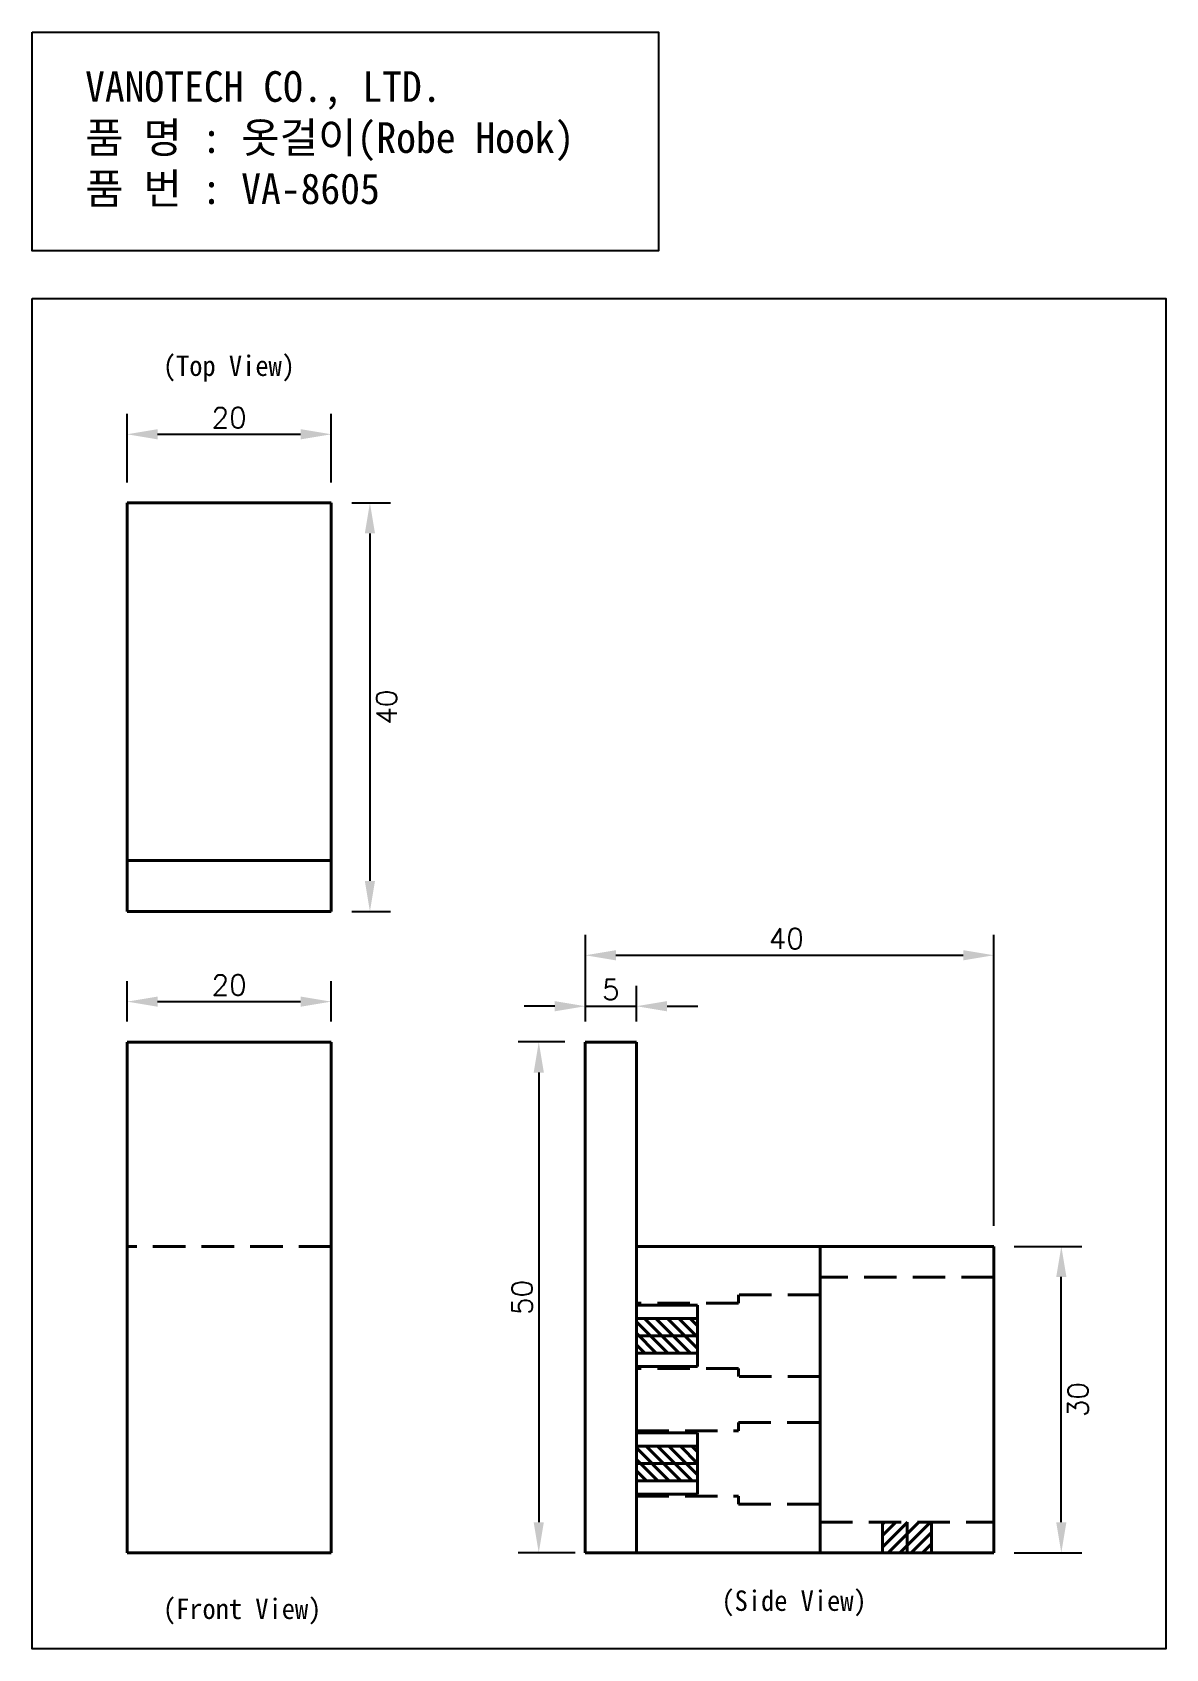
# Model space of a CAD drawing. Header units: millimetres. Extents: x 154 to 265, y 1094 to 1253.
import ezdxf

# ---------------------------------------------------------------- set-up
doc = ezdxf.new("R2010")
doc.units = ezdxf.units.MM
doc.header["$LTSCALE"] = 0.5
doc.linetypes.add('HIDDEN', pattern=[9.525, 6.35, -3.175])
doc.styles.get("Standard").update_dxf_attribs({"font": 'txt.shx', "bigfont": 'whgtxt.shx'})
doc.dimstyles.new('ISO-25', dxfattribs={"dimtxt": 2.5, "dimasz": 2.5, "dimexe": 1.25, "dimexo": 0.625, "dimtad": 2, "dimtxsty": 'Standard', "dimcen": 2.5, "dimadec": 0, "dimazin": 0, "dimtfac": 1, "dimtmove": 0, "dimatfit": 3, "dimfxl": 1, "dimarcsym": 0})

# ---------------------------------------------------------------- blocks, each defined once
blk = doc.blocks.new('*D1')
at = {"color": 0, "lineweight": -2, "transparency": 16777216}
for p, q in [((163.56, 1208.55), (163.56, 1215.26)), ((183.56, 1208.55), (183.56, 1215.26)), ((166.56, 1213.26), (180.56, 1213.26))]:
    blk.add_line(p, q, dxfattribs=at)
at = {"color": 0, "transparency": 16777216}
for points in [[(166.56, 1213.76), (166.56, 1212.76), (163.56, 1213.26)], [(180.56, 1213.76), (180.56, 1212.76), (183.56, 1213.26)]]:
    blk.add_solid(points, dxfattribs=at)
at = {"layer": 'Defpoints', "color": 0, "transparency": 16777216}
for p in [(183.56, 1213.26), (163.56, 1206.55), (183.56, 1206.55)]:
    blk.add_point(p, dxfattribs=at)
at = {"color": 7, "transparency": 16777216, "insert": (173.56, 1214.88), "char_height": 2, "attachment_point": 5}
blk.add_mtext('20', dxfattribs=at)
blk = doc.blocks.new('*D2')
at = {"color": 0, "lineweight": -2, "transparency": 16777216}
for p, q in [((206.43, 1153.78), (201.87, 1153.78)), ((203.87, 1150.78), (203.87, 1106.78)), ((207.43, 1103.78), (201.87, 1103.78))]:
    blk.add_line(p, q, dxfattribs=at)
at = {"color": 0, "transparency": 16777216}
for points in [[(203.37, 1150.78), (204.37, 1150.78), (203.87, 1153.78)], [(203.37, 1106.78), (204.37, 1106.78), (203.87, 1103.78)]]:
    blk.add_solid(points, dxfattribs=at)
at = {"layer": 'Defpoints', "color": 0, "transparency": 16777216}
for p in [(208.43, 1153.78), (203.87, 1103.78), (209.43, 1103.78)]:
    blk.add_point(p, dxfattribs=at)
at = {"color": 7, "transparency": 16777216, "insert": (202.24, 1128.78), "char_height": 2, "attachment_point": 5, "rotation": 90}
blk.add_mtext('50', dxfattribs=at)
blk = doc.blocks.new('*D3')
at = {"color": 0, "lineweight": -2, "transparency": 16777216}
for p, q in [((208.43, 1155.78), (208.43, 1164.27)), ((248.43, 1135.78), (248.43, 1164.27)), ((211.43, 1162.27), (245.43, 1162.27))]:
    blk.add_line(p, q, dxfattribs=at)
at = {"color": 0, "transparency": 16777216}
for points in [[(211.43, 1162.77), (211.43, 1161.77), (208.43, 1162.27)], [(245.43, 1162.77), (245.43, 1161.77), (248.43, 1162.27)]]:
    blk.add_solid(points, dxfattribs=at)
at = {"layer": 'Defpoints', "color": 0, "transparency": 16777216}
for p in [(248.43, 1162.27), (208.43, 1153.78), (248.43, 1133.78)]:
    blk.add_point(p, dxfattribs=at)
at = {"color": 7, "transparency": 16777216, "insert": (228.11, 1163.9), "char_height": 2, "attachment_point": 5}
blk.add_mtext('40', dxfattribs=at)
blk = doc.blocks.new('*D4')
at = {"color": 0, "lineweight": -2, "transparency": 16777216}
for p, q in [((250.43, 1133.78), (257.03, 1133.78)), ((255.03, 1106.78), (255.03, 1130.78)), ((250.43, 1103.78), (257.03, 1103.78))]:
    blk.add_line(p, q, dxfattribs=at)
at = {"color": 0, "transparency": 16777216}
for points in [[(254.53, 1130.78), (255.53, 1130.78), (255.03, 1133.78)], [(254.53, 1106.78), (255.53, 1106.78), (255.03, 1103.78)]]:
    blk.add_solid(points, dxfattribs=at)
at = {"layer": 'Defpoints', "color": 0, "transparency": 16777216}
for p in [(248.43, 1133.78), (255.03, 1133.78), (248.43, 1103.78)]:
    blk.add_point(p, dxfattribs=at)
at = {"color": 7, "transparency": 16777216, "insert": (256.66, 1118.78), "char_height": 2, "attachment_point": 5, "rotation": 90}
blk.add_mtext('30', dxfattribs=at)
blk = doc.blocks.new('*D5')
at = {"color": 0, "lineweight": -2, "transparency": 16777216}
for p, q in [((208.43, 1155.78), (208.43, 1159.28)), ((213.43, 1155.78), (213.43, 1159.28)), ((205.43, 1157.28), (202.43, 1157.28)), ((208.43, 1157.28), (213.43, 1157.28)), ((216.43, 1157.28), (219.43, 1157.28))]:
    blk.add_line(p, q, dxfattribs=at)
at = {"color": 0, "transparency": 16777216}
for points in [[(205.43, 1157.78), (205.43, 1156.78), (208.43, 1157.28)], [(216.43, 1157.78), (216.43, 1156.78), (213.43, 1157.28)]]:
    blk.add_solid(points, dxfattribs=at)
at = {"layer": 'Defpoints', "color": 0, "transparency": 16777216}
for p in [(213.43, 1157.28), (208.43, 1153.78), (213.43, 1153.78)]:
    blk.add_point(p, dxfattribs=at)
at = {"color": 7, "transparency": 16777216, "insert": (210.93, 1158.9), "char_height": 2, "attachment_point": 5}
blk.add_mtext('5', dxfattribs=at)
blk = doc.blocks.new('*D6')
at = {"color": 0, "lineweight": -2, "transparency": 16777216}
for p, q in [((163.56, 1155.78), (163.56, 1159.73)), ((183.56, 1155.78), (183.56, 1159.73)), ((166.56, 1157.73), (180.56, 1157.73))]:
    blk.add_line(p, q, dxfattribs=at)
at = {"color": 0, "transparency": 16777216}
for points in [[(166.56, 1158.23), (166.56, 1157.23), (163.56, 1157.73)], [(180.56, 1158.23), (180.56, 1157.23), (183.56, 1157.73)]]:
    blk.add_solid(points, dxfattribs=at)
at = {"layer": 'Defpoints', "color": 0, "transparency": 16777216}
for p in [(183.56, 1157.73), (163.56, 1153.78), (183.56, 1153.78)]:
    blk.add_point(p, dxfattribs=at)
at = {"color": 7, "transparency": 16777216, "insert": (173.56, 1159.35), "char_height": 2, "attachment_point": 5}
blk.add_mtext('20', dxfattribs=at)
blk = doc.blocks.new('*D7')
at = {"color": 0, "lineweight": -2, "transparency": 16777216}
for p, q in [((185.56, 1206.55), (189.34, 1206.55)), ((187.34, 1203.55), (187.34, 1169.55)), ((185.56, 1166.55), (189.34, 1166.55))]:
    blk.add_line(p, q, dxfattribs=at)
at = {"color": 0, "transparency": 16777216}
for points in [[(186.84, 1203.55), (187.84, 1203.55), (187.34, 1206.55)], [(186.84, 1169.55), (187.84, 1169.55), (187.34, 1166.55)]]:
    blk.add_solid(points, dxfattribs=at)
at = {"layer": 'Defpoints', "color": 0, "transparency": 16777216}
for p in [(183.56, 1206.55), (183.56, 1166.55), (187.34, 1166.55)]:
    blk.add_point(p, dxfattribs=at)
at = {"color": 7, "transparency": 16777216, "insert": (188.97, 1186.55), "char_height": 2, "attachment_point": 5, "rotation": 90}
blk.add_mtext('40', dxfattribs=at)

msp = doc.modelspace()

# ---------------------------------------------------------------- hatches: boundary and pattern name
at = {"lineweight": 40}
h = msp.add_hatch(dxfattribs=at)
h.set_pattern_fill('ANSI31', color=3, scale=0.25, angle=90, style=0)
h.set_pattern_definition([(135, (1674.4758, 537.5554), (-0.561266, -0.561266), [])])
h.paths.add_polyline_path([(219.427, 1110.829), (219.427, 1112.529), (213.427, 1112.529), (213.427, 1110.829)])
h.paths.add_polyline_path([(213.427, 1114.229), (213.427, 1112.529), (219.427, 1112.529), (219.427, 1114.229)])
h.paths.add_polyline_path([(219.427, 1123.329), (219.427, 1125.029), (213.427, 1125.029), (213.427, 1123.329)])
h.paths.add_polyline_path([(219.427, 1125.029), (219.427, 1126.729), (213.427, 1126.729), (213.427, 1125.029)])
h = msp.add_hatch(dxfattribs=at)
h.set_pattern_fill('ANSI31', color=3, scale=0.25, style=0)
h.set_pattern_definition([(45, (-410.64535, -284.7028), (-0.561266, 0.561266), [])])
h.paths.add_polyline_path([(239.927, 1106.779), (242.327, 1106.779), (242.327, 1103.779), (239.927, 1103.779)])
h.paths.add_polyline_path([(239.927, 1103.779), (237.527, 1103.779), (237.527, 1106.779), (239.927, 1106.779)])

# ---------------------------------------------------------------- linework, layer by layer
for p, q in [((163.562, 1166.548), (163.562, 1206.548)), ((183.562, 1206.548), (163.562, 1206.548)), ((183.562, 1206.548), (183.562, 1166.548)), ((183.562, 1171.548), (163.562, 1171.548)), ((183.562, 1166.548), (163.562, 1166.548)), ((163.562, 1153.779), (183.562, 1153.779)), ((163.562, 1103.779), (163.562, 1153.779)), ((183.562, 1153.779), (183.562, 1103.779)), ((213.427, 1153.779), (208.427, 1153.779)), ((208.427, 1103.779), (208.427, 1153.779)), ((213.427, 1103.779), (213.427, 1153.779)), ((231.427, 1133.779), (213.427, 1133.779)), ((213.427, 1133.779), (213.427, 1103.779)), ((231.427, 1133.779), (213.427, 1133.779)), ((213.427, 1133.779), (213.427, 1103.779)), ((248.427, 1133.779), (231.427, 1133.779)), ((248.427, 1133.779), (231.427, 1133.779)), ((248.427, 1103.779), (248.427, 1133.779)), ((248.427, 1103.779), (248.427, 1133.779)), ((213.427, 1128.029), (219.427, 1128.029)), ((219.427, 1122.029), (219.427, 1128.029)), ((213.427, 1126.729), (219.427, 1126.729)), ((213.427, 1125.029), (219.427, 1125.029)), ((213.427, 1123.329), (219.427, 1123.329)), ((213.427, 1122.029), (219.427, 1122.029)), ((213.427, 1115.529), (219.427, 1115.529)), ((219.427, 1109.529), (219.427, 1115.529)), ((213.427, 1114.229), (219.427, 1114.229)), ((213.427, 1112.529), (219.427, 1112.529)), ((213.427, 1110.829), (219.427, 1110.829)), ((213.427, 1109.529), (219.427, 1109.529)), ((213.427, 1109.529), (219.427, 1109.529)), ((237.527, 1106.779), (237.527, 1103.779)), ((239.927, 1106.779), (239.927, 1103.779)), ((242.327, 1106.779), (242.327, 1103.779)), ((183.562, 1103.779), (163.562, 1103.779)), ((208.427, 1103.779), (213.427, 1103.779)), ((213.427, 1103.779), (231.427, 1103.779)), ((213.427, 1103.779), (231.427, 1103.779)), ((231.427, 1103.779), (248.427, 1103.779)), ((231.427, 1103.779), (248.427, 1103.779))]:
    msp.add_line(p, q, dxfattribs=at)
at = {"color": 4, "linetype": 'HIDDEN', "lineweight": 40}
msp.add_line((183.562, 1133.779), (163.562, 1133.779), dxfattribs=at)
at = {"color": 6, "lineweight": 40}
for p, q in [((231.427, 1103.779), (231.427, 1133.779)), ((231.427, 1103.779), (231.427, 1133.779)), ((223.427, 1129.029), (223.427, 1128.229)), ((223.427, 1121.829), (223.427, 1121.029)), ((223.427, 1116.529), (223.427, 1115.729)), ((223.427, 1109.329), (223.427, 1108.529))]:
    msp.add_line(p, q, dxfattribs=at)
at = {"color": 6, "linetype": 'HIDDEN', "lineweight": 40}
for p, q in [((248.427, 1130.779), (231.427, 1130.779)), ((223.427, 1128.229), (213.427, 1128.229)), ((231.427, 1129.029), (223.427, 1129.029)), ((223.427, 1121.829), (213.427, 1121.829)), ((231.427, 1121.029), (223.427, 1121.029)), ((213.427, 1115.729), (223.427, 1115.729)), ((223.427, 1116.529), (231.427, 1116.529)), ((213.427, 1109.329), (223.427, 1109.329)), ((223.427, 1108.529), (231.427, 1108.529)), ((231.427, 1106.779), (248.427, 1106.779))]:
    msp.add_line(p, q, dxfattribs=at)
at = {"color": 5, "lineweight": 40}
msp.add_line((239.927, 1106.779), (239.927, 1103.779), dxfattribs=at)
at = {"color": 3}
msp.add_lwpolyline([(154.288, 1252.601), (215.602, 1252.601), (215.602, 1231.202), (154.288, 1231.202)], close=True, dxfattribs=at)
at = {"color": 6}
msp.add_lwpolyline([(154.288, 1226.548), (265.247, 1226.548), (265.247, 1094.402), (154.288, 1094.402)], close=True, dxfattribs=at)

# ---------------------------------------------------------------- texts
at = {"width": 67.46823, "attachment_point": 1}
for s, insert, char_height in [('{\\fGulimChe|b0|i0|c129|p49;\\C6;VANOTECH CO., LTD.\\P\\C256;품 명 : 옷걸이(Robe Hook)\\P품 번 : VA-8605}', (159.455, 1248.799), 3), ('{\\fGulimChe|b0|i0|c129|p49;(Top View)}', (167.071, 1220.968), 2), ('{\\fGulimChe|b0|i0|c129|p49;(Front View)}', (167.071, 1099.302), 2), ('{\\fGulimChe|b0|i0|c129|p49;(Side View)}', (221.752, 1100.1), 2)]:
    msp.add_mtext(s, dxfattribs=dict(at, insert=insert, char_height=char_height))

# ---------------------------------------------------------------- dimensions: what is measured, and where the dimension line sits
at = {"color": 5}
for base, p1, p2, picture, middle in [((183.562, 1213.26), (163.562, 1206.548), (183.562, 1206.548), '*D1', (173.562, 1213.26)), ((183.562, 1157.729), (163.562, 1153.779), (183.562, 1153.779), '*D6', (173.562, 1157.729))]:
    dim = msp.add_linear_dim(base=base, p1=p1, p2=p2, dimstyle='ISO-25', override={"dimtxt": 2, "dimasz": 3, "dimexe": 2, "dimexo": 2, "dimclrt": 7}, dxfattribs=at)
    dim.commit()
    dim.dimension.update_dxf_attribs({"geometry": picture, "text_midpoint": middle, "dimtype": 160})
for base, p1, p2, picture, middle in [((187.342, 1166.548), (183.562, 1206.548), (183.562, 1166.548), '*D7', (188.967, 1186.548)), ((255.033, 1133.779), (248.427, 1103.779), (248.427, 1133.779), '*D4', (256.658, 1118.779))]:
    dim = msp.add_linear_dim(base=base, p1=p1, p2=p2, angle=90, dimstyle='ISO-25', override={"dimtxt": 2, "dimasz": 3, "dimexe": 2, "dimexo": 2, "dimclrt": 7}, dxfattribs=at)
    dim.commit()
    dim.dimension.update_dxf_attribs({"geometry": picture, "text_midpoint": middle})
for base, p2, angle, picture, middle in [((248.427, 1162.271), (248.427, 1133.779), 180, '*D3', (228.107, 1162.271)), ((203.866, 1103.779), (209.427, 1103.779), 90, '*D2', (203.866, 1128.779))]:
    dim = msp.add_linear_dim(base=base, p1=(208.427, 1153.779), p2=p2, angle=angle, dimstyle='ISO-25', override={"dimtxt": 2, "dimasz": 3, "dimexe": 2, "dimexo": 2, "dimclrt": 7}, dxfattribs=at)
    dim.commit()
    dim.dimension.update_dxf_attribs({"geometry": picture, "text_midpoint": middle, "dimtype": 160})
dim = msp.add_linear_dim(base=(213.427, 1157.275), p1=(208.427, 1153.779), p2=(213.427, 1153.779), dimstyle='ISO-25', override={"dimtxt": 2, "dimasz": 3, "dimexe": 2, "dimexo": 2, "dimclrt": 7}, dxfattribs=at)
dim.commit()
dim.dimension.update_dxf_attribs({"geometry": '*D5', "text_midpoint": (210.927, 1158.9)})

doc.saveas('drawing.dxf')
